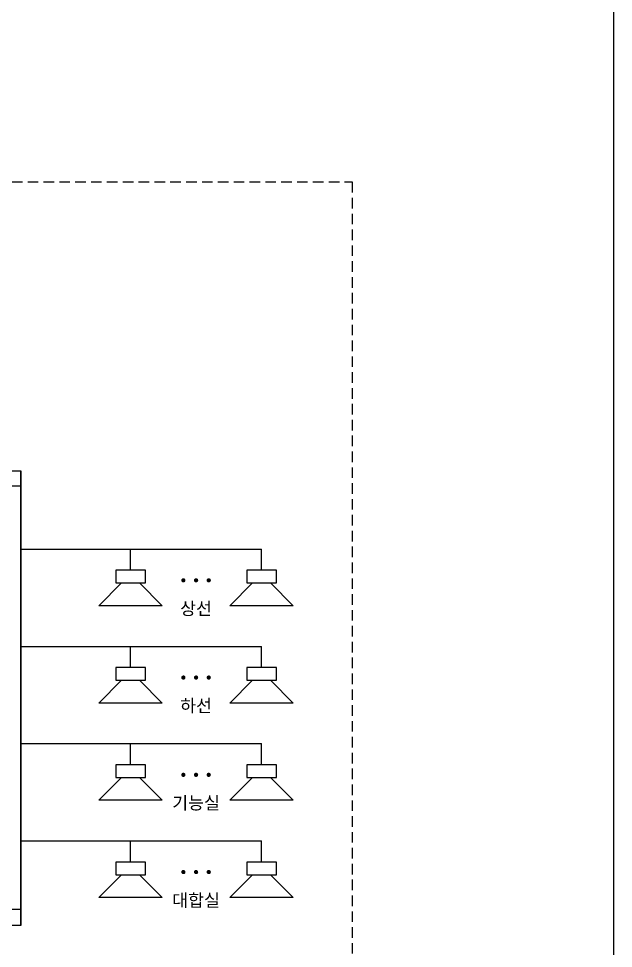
# Model space of a CAD drawing. Header units: millimetres. Extents: x 0 to 841, y 0 to 594.
# Drawn here: x 700.2 to 841, y 114.4 to 334.3 of the extents above; entities that cross this region are included whole.
import ezdxf
from ezdxf.enums import TextEntityAlignment as Align

# ---------------------------------------------------------------- set-up
doc = ezdxf.new("R2010")
doc.units = ezdxf.units.MM
doc.header["$LTSCALE"] = 10
doc.linetypes.add('HIDDEN', pattern=[0.375, 0.25, -0.125])
for name, color, linetype in [('LINE03', 3, 'Continuous'), ('LINE04', 4, 'Continuous'), ('LINE05', 2, 'Continuous'), ('TEXT03', 7, 'Continuous'), ('TITBOX', 7, 'Continuous')]:
    doc.layers.add(name, color=color, linetype=linetype)
doc.styles.get("Standard").update_dxf_attribs({"font": 'GulimChe.ttf'})

msp = doc.modelspace()

# ---------------------------------------------------------------- linework, layer by layer
at = {"layer": 'LINE03', "linetype": 'HIDDEN', "lineweight": -2}
msp.add_lwpolyline([(601.14, 295.62), (779.14, 295.62), (779.14, 105.62), (549.14, 105.62), (549.14, 295.62), (557.14, 295.62)], dxfattribs=at)
at = {"layer": 'LINE04'}
for p, q in [((700.73, 208.78), (757.73, 208.78)), ((726.73, 203.78), (726.73, 208.78)), ((757.73, 203.78), (757.73, 208.78)), ((700.73, 185.78), (757.73, 185.78)), ((726.73, 180.78), (726.73, 185.78)), ((757.73, 180.78), (757.73, 185.78)), ((700.73, 162.78), (757.73, 162.78)), ((726.73, 157.78), (726.73, 162.78)), ((757.73, 157.78), (757.73, 162.78)), ((700.73, 139.78), (757.73, 139.78)), ((726.73, 134.78), (726.73, 139.78)), ((757.73, 134.78), (757.73, 139.78))]:
    msp.add_line(p, q, dxfattribs=at)
at = {"layer": 'LINE05'}
for p, q in [((671.38, 227.29), (700.73, 227.29)), ((700.73, 227.29), (700.73, 119.79)), ((700.73, 227.29), (700.73, 119.79)), ((700.73, 119.79), (700.73, 227.29)), ((700.73, 223.66), (671.38, 223.66)), ((724.61, 200.78), (719.23, 195.39)), ((728.84, 200.78), (734.23, 195.39)), ((755.61, 200.78), (750.23, 195.39)), ((759.84, 200.78), (765.23, 195.39)), ((734.23, 195.39), (719.23, 195.39)), ((765.23, 195.39), (750.23, 195.39)), ((724.61, 177.78), (719.23, 172.39)), ((728.84, 177.78), (734.23, 172.39)), ((755.61, 177.78), (750.23, 172.39)), ((759.84, 177.78), (765.23, 172.39)), ((734.23, 172.39), (719.23, 172.39)), ((765.23, 172.39), (750.23, 172.39)), ((724.61, 154.78), (719.23, 149.39)), ((728.84, 154.78), (734.23, 149.39)), ((755.61, 154.78), (750.23, 149.39)), ((759.84, 154.78), (765.23, 149.39)), ((734.23, 149.39), (719.23, 149.39)), ((765.23, 149.39), (750.23, 149.39)), ((724.61, 131.78), (719.23, 126.39)), ((728.84, 131.78), (734.23, 126.39)), ((755.61, 131.78), (750.23, 126.39)), ((759.84, 131.78), (765.23, 126.39)), ((734.23, 126.39), (719.23, 126.39)), ((765.23, 126.39), (750.23, 126.39)), ((700.73, 123.54), (671.38, 123.54)), ((700.73, 119.79), (671.38, 119.79))]:
    msp.add_line(p, q, dxfattribs=at)
for points in [[(730.23, 203.78), (723.23, 203.78), (723.23, 200.78), (730.23, 200.78)], [(761.23, 203.78), (754.23, 203.78), (754.23, 200.78), (761.23, 200.78)], [(730.23, 180.78), (723.23, 180.78), (723.23, 177.78), (730.23, 177.78)], [(761.23, 180.78), (754.23, 180.78), (754.23, 177.78), (761.23, 177.78)], [(730.23, 157.78), (723.23, 157.78), (723.23, 154.78), (730.23, 154.78)], [(761.23, 157.78), (754.23, 157.78), (754.23, 154.78), (761.23, 154.78)], [(730.23, 134.78), (723.23, 134.78), (723.23, 131.78), (730.23, 131.78)], [(761.23, 134.78), (754.23, 134.78), (754.23, 131.78), (761.23, 131.78)]]:
    msp.add_lwpolyline(points, close=True, dxfattribs=at)
at = {"layer": 'LINE05', "const_width": 0.5}
for points in [[(738.98, 201.41, 1), (739.48, 201.41, 1)], [(741.98, 201.41, 1), (742.48, 201.41, 1)], [(744.98, 201.41, 1), (745.48, 201.41, 1)], [(738.98, 178.41, 1), (739.48, 178.41, 1)], [(741.98, 178.41, 1), (742.48, 178.41, 1)], [(744.98, 178.41, 1), (745.48, 178.41, 1)], [(738.98, 155.41, 1), (739.48, 155.41, 1)], [(741.98, 155.41, 1), (742.48, 155.41, 1)], [(744.98, 155.41, 1), (745.48, 155.41, 1)], [(738.98, 132.41, 1), (739.48, 132.41, 1)], [(741.98, 132.41, 1), (742.48, 132.41, 1)], [(744.98, 132.41, 1), (745.48, 132.41, 1)]]:
    msp.add_lwpolyline(points, format="xyb", close=True, dxfattribs=at)
at = {"layer": 'TITBOX', "color": 1, "flags": 128}
msp.add_lwpolyline([(0, 594), (841, 594), (841, 0), (0, 0)], close=True, dxfattribs=at)

# ---------------------------------------------------------------- texts
at = {"layer": 'TEXT03'}
for s, p in [('상선', (742.23, 194.78)), ('하선', (742.23, 171.78)), ('기능실', (742.23, 148.78)), ('대합실', (742.23, 125.78))]:
    msp.add_text(s, height=3, dxfattribs=at).set_placement(p, align=Align.MIDDLE)

doc.saveas('drawing.dxf')
